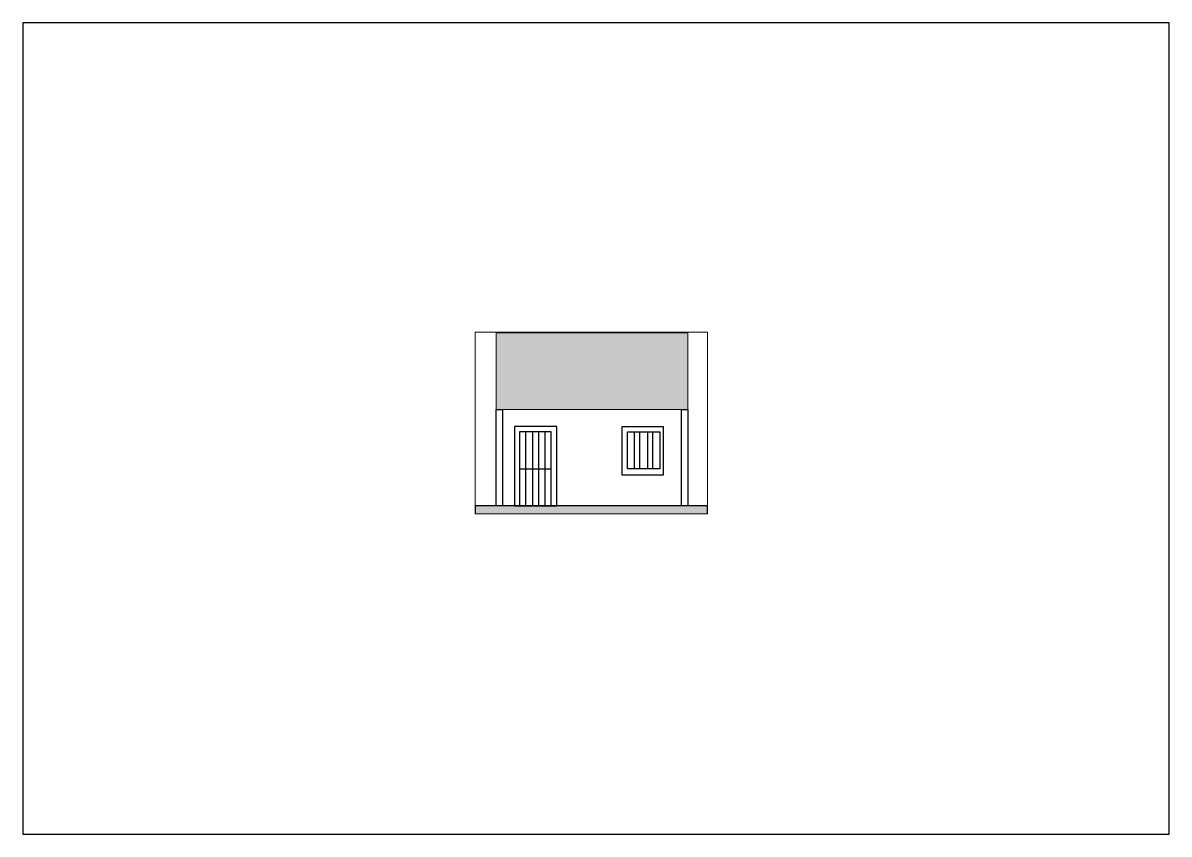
# Paper-space layout 'Layout1' of a CAD drawing. Header units: millimetres. Extents: x 21 to 318, y 103 to 313.
# The model-space entities are those that its viewports show. They can reach past a viewport. Long polylines and large blocks are cut down to what shows.
import ezdxf

# ---------------------------------------------------------------- set-up
doc = ezdxf.new("R2010")
doc.units = ezdxf.units.MM
for name, color, linetype, lineweight in [('A-ALV-___-___-EXI', 250, 'Continuous', 25), ('A-BAS-___-___-EXI', 250, 'Continuous', 25), ('A-COB-___-___-EXI', 250, 'Continuous', 13), ('A-JAN-___-___-EXI', 250, 'Continuous', 25), ('A-POR-___-___-EXI', 250, 'Continuous', 25)]:
    doc.layers.add(name, color=color, linetype=linetype, lineweight=lineweight)

# ---------------------------------------------------------------- blocks, each defined once
blk = doc.blocks.new('A4 HORIZONTAL - A4-22854991-Não nomeada')
at = {"layer": 'A-POR-___-___-EXI'}
for p, q in [((317.79, 313), (20.79, 313)), ((20.79, 313), (20.79, 103)), ((317.79, 103), (317.79, 313)), ((20.79, 103), (317.79, 103))]:
    blk.add_line(p, q, dxfattribs=at)

msp = doc.modelspace()

# ---------------------------------------------------------------- hatches: boundary and pattern name
at = {"layer": 'A-BAS-___-___-EXI', "true_color": 0xcb9898}
msp.add_hatch(color=253, dxfattribs=at).paths.add_polyline_path([(14180, 297), (14180, 497), (8166, 497), (8166, 297)])
at = {"layer": 'A-COB-___-___-EXI'}
h = msp.add_hatch(dxfattribs=at)
h.set_pattern_fill('FP_1', color=256, style=0, pattern_type=2)
h.set_pattern_definition([(299.332, (24782.584, 2587.407), (247.7687, -361.83666), [5.444, -538.986]), (0, (24767.915, 2582.66), (0, 79.105), [17.335, -249.364]), (281.797, (24775.916, 2627.355), (266.52573675, -1264.82164235), [45.659, -9086.088]), (0, (24563.89, 2588.594), (0, 79.105), [46.672, -220.027]), (0, (24563.89, 2582.66), (0, 79.105), [45.339, -221.361]), (315.326, (24759.914, 2590.571), (244.131867, -215.001129), [11.251, -1113.882]), (335.232, (24747.913, 2596.109), (513.1294626, -227.96188), [13.217, -2630.258]), (344.79, (24731.911, 2600.46), (2914.9019482, -785.915748), [16.583, -3300.001]), (354.024, (24709.241, 2602.833), (791.2161772, -78.171813), [22.793, -4535.882]), (357.574, (24697.24, 2608.37), (256.9878274, 0.413323), [18.686, -1849.889]), (353.764, (24715.909, 2607.579), (2925.4938228, -315.5066575), [25.487, -5071.978]), (346.651, (24741.245, 2604.81), (1021.867193, -226.660634), [20.558, -1349.969]), (336.663, (24761.248, 2600.064), (2382.894859, -1020.8700656), [15.975, -3179.113]), (78.203, (24609.229, 2582.661), (1600.4122313, 7674.0444844), [45.659, -9086.088]), (76.91, (24618.563, 2548.25), (267.565438, 1190.2566394), [35.329, -2319.914]), (283.09, (24767.915, 2582.661), (265.852863, -1103.7856), [35.329, -2319.914]), (0, (24686.57, 2602.83), (0, 79.105), [22.669, -244.03]), (7.119, (24661.235, 2599.668), (1875.9150878, 238.4524239), [25.533, -5081.13]), (14.946, (24647.9, 2596.109), (289.280549, 85.1309696), [13.802, -2746.588]), (22.551, (24634.565, 2590.571), (572.64901, 253.617059), [14.439, -1429.461]), (44.674, (24626.564, 2582.661), (555.971838, 576.049173), [11.251, -1113.882]), (0, (24609.23, 2582.66), (0, 79.105), [17.335, -249.364]), (60.668, (24609.23, 2582.66), (18.93091, 112.79513), [5.444, -538.986]), (43.505, (24611.896, 2587.407), (1081.381044, 1042.192387), [9.193, -1829.336]), (23.337, (24618.563, 2593.736), (550.806331, 244.827784), [15.975, -3179.113]), (13.349, (24633.232, 2600.064), (311.630601, 89.76928), [20.558, -1349.969]), (6.236, (24653.234, 2604.81), (2141.8090167, 238.2002676), [25.487, -5071.978]), (2.426, (24678.571, 2607.579), (1609.912415, 79.5083034), [18.686, -1849.889]), (316.495, (24775.916, 2593.736), (252.1296015, -223.48315), [9.193, -1829.336]), (0, (24783.92, 2588.594), (0, 79.105), [46.672, -220.027]), (0, (24785.25, 2582.66), (0, 79.105), [45.339, -221.361])])
h.paths.add_polyline_path([(13676, 2997), (13676, 4976), (8706, 4976), (8706, 2997)])

# ---------------------------------------------------------------- linework, layer by layer
at = {"layer": 'A-ALV-___-___-EXI'}
for points in [[(8706, 497), (8706, 2997), (8875, 2997), (8875, 497)], [(13506, 497), (13506, 2997), (13675, 2997), (13675, 497)]]:
    msp.add_lwpolyline(points, close=True, dxfattribs=at)
at = {"layer": 'A-BAS-___-___-EXI'}
msp.add_lwpolyline([(14180, 497), (8166, 497), (8166, 297), (14180, 297)], close=True, dxfattribs=at)
at = {"layer": 'A-COB-___-___-EXI'}
msp.add_line((13676, 4976), (8706, 4976), dxfattribs=at)
msp.add_lwpolyline([(8706, 2997), (13676, 2997), (13676, 4997), (8706, 4997)], close=True, dxfattribs=at)
at = {"layer": 'A-JAN-___-___-EXI'}
for p, q in [((12286, 2417), (12286, 1457)), ((12426, 1457), (12426, 2417)), ((12626, 2417), (12626, 1457)), ((12766, 1457), (12766, 2417))]:
    msp.add_line(p, q, dxfattribs=at)
for points in [[(13034, 2557), (13034, 1297), (11974, 1297), (11974, 2557)], [(12112, 1457), (12112, 2417), (12946, 2417), (12946, 1457)]]:
    msp.add_lwpolyline(points, close=True, dxfattribs=at)
at = {"layer": 'A-POR-___-___-EXI'}
for p, q in [((9480, 497), (9480, 2417)), ((9654, 497), (9654, 2417)), ((9817, 497), (9817, 2417)), ((9981, 497), (9981, 2417)), ((9316, 1457), (10135, 1457))]:
    msp.add_line(p, q, dxfattribs=at)
msp.add_lwpolyline([(9182, 497), (10279, 497), (10279, 2557), (9182, 2557)], close=True, dxfattribs=at)
msp.add_lwpolyline([(10135, 497), (10135, 2417), (9316, 2417), (9316, 497)], dxfattribs=at)

psp = doc.layouts.get("Layout1")

# ---------------------------------------------------------------- block references
at = {"layer": 'A-JAN-___-___-EXI'}
psp.add_blockref('A4 HORIZONTAL - A4-22854991-Não nomeada', (0, 0), dxfattribs=at)

# ---------------------------------------------------------------- viewports
at = {"layer": 'A-COB-___-___-EXI'}
psp.add_viewport(center=(168.08, 209.44), size=(60.15, 47), view_center_point=(11172.86, 2647.03), view_height=4700, dxfattribs=at)

doc.saveas('drawing.dxf')
